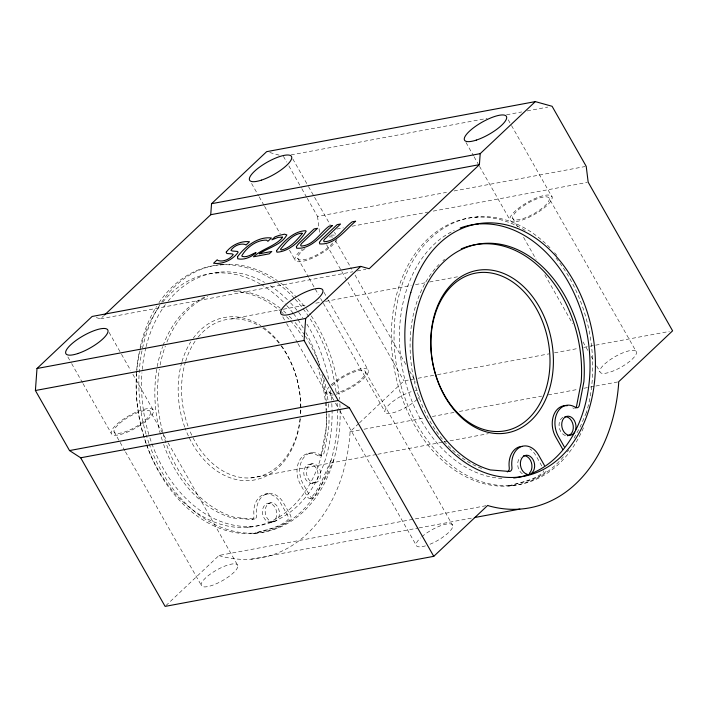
<?xml version="1.0" encoding="UTF-8"?>
<svg xmlns="http://www.w3.org/2000/svg" width="708" height="708" viewBox="0 0 708 708"><rect width="100%" height="100%" fill="white"/><g stroke="black" fill="none" stroke-linecap="round" stroke-linejoin="round"><path stroke-width="0.53" stroke-dasharray="3.54 2.66" d="M331.105 460.244C324.901 473.068 320.211 488.016 310.485 498.512A3.929 2.876 79.4 0 1 307.449 496.786L300.466 484.493A20.435 14.956 79.4 0 1 299.829 459.855A20.435 14.956 79.4 0 1 317.538 455.43A3.929 2.876 79.4 0 0 321.335 453.616L325.972 429.685A115.51 84.535 79.4 0 0 317.919 368.355M333.795 459.74L327.662 473.811L316.777 493.919L313.387 497.928L310.485 498.512M586.339 412.684L580.215 426.756L572.958 440.164M96.315 317.626L100.501 318.795L103.695 315.777M165.884 605.641L219.055 555.444L486.644 505.592M219.055 555.444L220.1 555.922A160.424 117.413 79.4 0 0 350.009 433.261L349.964 431.845L358.699 423.596M359.487 422.853L403.932 380.895L416.932 378.47M508.725 485.971C520.079 482.183 534.266 480.422 543.24 472.183A3.929 2.876 79.4 0 0 543.54 470.802M291.006 154.928L487.095 118.386M506.592 114.758L521.761 111.935M527.177 110.926L547.762 107.085M307.254 198.284L317.538 216.4L446.456 192.381M454.04 190.965L585.127 166.539M336.849 229.065L343.345 227.852M352.018 226.233L427.844 212.108M433.269 211.099L587.1 182.434M220.144 264.907L222.825 264.403M475.378 217.347L478.059 216.79M215.657 273.058L221.029 272.058M100.501 318.795L352.92 271.757M357.257 270.952L365.921 269.341M231.242 318.936L282.191 309.449M283.28 309.246L307.13 304.803M315.803 303.183L320.14 302.378M325.556 301.369L411.198 285.413M415.534 284.607L425.287 282.784M429.623 281.979L458.89 276.527M418.012 378.267L436.429 374.833M437.517 374.638L549.098 353.841M554.514 352.832L578.347 348.389M583.764 347.38L594.596 345.362M595.685 345.168L669.352 331.441M349.964 431.845L359.717 430.022M364.054 429.216L423.632 418.118M432.305 416.499L453.97 412.463M459.386 411.454L541.717 396.117M548.222 394.905L578.551 389.25M583.967 388.241L589.383 387.232M590.472 387.028L594.8 386.223M595.888 386.019L617.553 381.984M309.148 453.253L311.839 452.748M319.069 455.855L321.759 455.35M309.75 464.253L312.432 463.758M250.977 477.891L376.727 454.456M377.806 454.262L442.845 442.137M443.934 441.942L488.378 433.659M312.113 483.334A9.629 7.045 79.4 0 0 316.441 468.59A9.629 7.045 79.4 0 0 304.236 469.457A9.629 7.045 79.4 0 0 312.113 483.334L314.803 482.829A9.629 7.045 79.4 0 0 319.131 468.085A9.629 7.045 79.4 0 0 306.927 468.962A9.629 7.045 79.4 0 0 314.803 482.829M265.314 494.131L268.005 493.626M268.412 503.282L271.102 502.786M252.048 519.442L254.73 518.937M270.783 522.362A9.629 7.045 79.4 0 0 275.111 507.618A9.629 7.045 79.4 0 0 262.898 508.494A9.629 7.045 79.4 0 0 270.783 522.362L273.465 521.858A9.629 7.045 79.4 0 0 277.793 507.123A9.629 7.045 79.4 0 0 265.589 507.99A9.629 7.045 79.4 0 0 273.465 521.858M247.225 527.38L252.597 526.371M508.725 486.033C521.097 482.405 536.106 480.29 545.93 471.678A3.929 2.876 79.4 0 0 546.231 470.298M251.172 559.17L418.003 528.08M419.092 527.876L472.174 517.99M269.801 152.539L279.226 155.167M508.255 119.829L510.964 124.599M511.512 125.555L552.125 197.054A24.063 6.992 -29.6 0 1 521.849 220.161A24.063 6.992 -29.6 0 1 518.982 207.904A24.063 6.992 -29.6 0 1 552.125 197.054M549.284 198.576A20.824 6.053 -29.6 0 1 523.079 218.577A20.824 6.053 -29.6 0 1 520.592 207.966A20.824 6.053 -29.6 0 1 549.284 198.576L636.474 352.062A20.824 6.053 -29.6 0 1 610.269 372.063A20.824 6.053 -29.6 0 1 607.783 361.452A20.824 6.053 -29.6 0 1 636.474 352.062M512.689 218.17L518.132 227.764M523.584 237.357L536.115 259.42M544.833 274.775L572.63 323.698M582.985 341.92L587.888 350.557M591.153 356.31L593.879 361.107M596.605 365.903L599.88 371.656M465.979 142.476L473.555 155.822M474.095 156.778L478.971 165.353M479.511 166.309L509.84 219.701M541.788 465.979L535.903 455.633A20.435 14.956 79.4 0 0 529.85 448.837M292.785 158.928L307.945 185.62M308.484 186.576L330.149 224.702M334.486 232.33L335.565 234.242M335.433 240.543L351.788 269.314M355.053 275.076L406.277 365.248M409.551 371.001L416.092 382.515M283.421 156.335L286.669 162.061M288.837 165.876L301.289 187.797M301.838 188.753L306.706 197.328M326.592 244.756L341.3 270.642M341.84 271.598L403.932 380.895M323.999 292.342L327.786 299.015M328.326 299.971L368.408 370.514M365.558 372.036L452.757 525.522M297.749 258.225L308.644 277.403M309.192 278.368L318.458 294.67M320.636 298.511L322.813 302.351M323.361 303.307L384.94 411.702M251.579 183.478L258.624 195.868M259.163 196.824L264.04 205.409M264.58 206.355L280.279 234.003M289.492 250.207L294.909 259.748M328.963 391.639L334.955 402.188M335.504 403.153L339.318 409.861M339.867 410.826L416.154 545.125M282.793 316.892L286.05 322.618M286.59 323.565L297.422 342.637M297.962 343.584L326.123 393.161M109.059 332.388L120.979 353.363M121.519 354.319L130.723 370.523M132.892 374.337L153.468 410.56A24.063 6.992 -29.6 0 1 123.192 433.677A24.063 6.992 -29.6 0 1 120.325 421.419A24.063 6.992 -29.6 0 1 153.468 410.56M150.627 412.083A20.824 6.053 -29.6 0 1 124.422 432.084A20.824 6.053 -29.6 0 1 121.935 421.481A20.824 6.053 -29.6 0 1 150.627 412.083L167.522 441.819M168.061 442.783L237.817 565.568A20.824 6.053 -29.6 0 1 211.612 585.569A20.824 6.053 -29.6 0 1 209.126 574.967A20.824 6.053 -29.6 0 1 237.817 565.568M114.032 431.685L124.927 450.872M125.475 451.828L201.222 585.171M67.862 356.938L71.11 362.664M71.65 363.611L82.482 382.683M83.022 383.639L111.183 433.207M317.538 216.4L319.512 232.295M326.689 411.286A128.343 93.934 79.4 0 1 254.933 526.389A128.343 93.934 79.4 0 1 146.556 444.819M146.175 443.774A128.343 93.934 79.4 0 1 136.582 373.78M136.671 372.674A128.343 93.934 79.4 0 1 139.998 350.752M140.246 349.69A128.343 93.934 79.4 0 1 160.026 305.626M162.743 302.121A128.343 93.934 79.4 0 1 260.066 283.89M261.013 284.439A128.343 93.934 79.4 0 1 285.227 303.944M286.722 305.564A128.343 93.934 79.4 0 1 292.82 312.768M293.484 313.609A128.343 93.934 79.4 0 1 297.325 318.812M297.944 319.706A128.343 93.934 79.4 0 1 303.829 328.937M305.962 332.689A128.343 93.934 79.4 0 1 319.706 365.947M321.928 374.32A128.343 93.934 79.4 0 1 326.193 401.25M326.282 402.365A128.343 93.934 79.4 0 1 326.662 410.171M501.928 478.404A128.343 93.934 79.4 0 1 402.587 369.372A128.343 93.934 79.4 0 1 454.235 230.498M421.826 536.735A20.824 6.053 -29.6 0 1 452.306 524.681A20.824 6.053 -29.6 0 1 429.234 544.549M425.481 545.859A20.824 6.053 -29.6 0 1 420.499 537.921M419.8 396.48A20.824 6.053 -29.6 0 1 417.941 398.577M417.189 399.303A20.824 6.053 -29.6 0 1 392.577 412.897A20.824 6.053 -29.6 0 1 387.426 406.419A20.824 6.053 -29.6 0 1 411.144 391.701M415.162 390.648A20.824 6.053 -29.6 0 1 417.41 390.365M300.272 419.012A82.615 60.463 79.4 0 1 253.544 480.121A82.615 60.463 79.4 0 1 188.824 436.924M188.372 435.96A82.615 60.463 79.4 0 1 185.098 428.092M184.735 427.092A82.615 60.463 79.4 0 1 181.744 362.523M182.027 361.522A82.615 60.463 79.4 0 1 190.718 341.937M193.257 338.185A82.615 60.463 79.4 0 1 260.942 325.662M263.562 327.45A82.615 60.463 79.4 0 1 280.996 345.026M281.616 345.893A82.615 60.463 79.4 0 1 300.564 415.738M300.095 418.295A80.216 58.702 79.4 0 1 254.942 477.422A80.216 58.702 79.4 0 1 192.213 436.137M191.753 435.163A80.216 58.702 79.4 0 1 189.558 430.19M187.992 426.119A80.216 58.702 79.4 0 1 185.319 362.31M185.638 361.23A80.216 58.702 79.4 0 1 197.532 337.911M198.205 337.07A80.216 58.702 79.4 0 1 259.19 325.813M262.783 328.052A80.216 58.702 79.4 0 1 280.412 344.964M281.058 345.831A80.216 58.702 79.4 0 1 300.396 414.941M331.795 403.595A128.343 93.934 79.4 0 1 259.579 525.522A128.343 93.934 79.4 0 1 149.167 435.544M148.848 434.517A128.343 93.934 79.4 0 1 141.963 372.78M142.237 369.443A128.343 93.934 79.4 0 1 145.875 347.637M146.131 346.593A128.343 93.934 79.4 0 1 165.398 304.626M168.115 301.121A128.343 93.934 79.4 0 1 264.482 282.35M270.129 285.74A128.343 93.934 79.4 0 1 287.519 299.794M290.599 302.944A128.343 93.934 79.4 0 1 302.697 317.812M306.927 324.184A128.343 93.934 79.4 0 1 328.919 380.771M330.503 390.382A128.343 93.934 79.4 0 1 331.725 402.48M332.61 242.994A20.824 6.053 -29.6 0 1 304.121 259.677A20.824 6.053 -29.6 0 1 305.661 248.021M329.14 236.976A20.824 6.053 -29.6 0 1 332.751 237.118M331.875 385.887A20.824 6.053 -29.6 0 1 357.602 370.93A20.824 6.053 -29.6 0 1 362.204 378.267A20.824 6.053 -29.6 0 1 336.273 392.905M332.132 393.382A20.824 6.053 -29.6 0 1 329.22 389.719M337.096 403.1A135.555 99.217 79.4 0 1 228.64 531.168A135.555 99.217 79.4 0 1 139.237 351.681M140.122 347.433A135.555 99.217 79.4 0 1 156.556 306.405M158.973 302.705A135.555 99.217 79.4 0 1 294.448 298.404M295.209 299.236A135.555 99.217 79.4 0 1 336.327 394.312M339.849 403.702A135.555 99.217 79.4 0 1 266.217 531.602A135.555 99.217 79.4 0 1 149.344 444.447M148.981 443.42A135.555 99.217 79.4 0 1 146.317 435.084M146.007 434.031A135.555 99.217 79.4 0 1 161.043 303.113M161.654 302.201A135.555 99.217 79.4 0 1 277.297 280.598M280.757 283.085A135.555 99.217 79.4 0 1 296.369 297.086M297.891 298.732A135.555 99.217 79.4 0 1 305.467 307.803M306.13 308.67A135.555 99.217 79.4 0 1 310.635 314.971M311.255 315.901A135.555 99.217 79.4 0 1 339.539 399.294M563.347 456.872A135.617 99.262 79.4 0 1 432.048 449.916A135.617 99.262 79.4 0 1 403.339 274.952A135.617 99.262 79.4 0 1 526.31 231.144M556.028 258.128A135.617 99.262 79.4 0 1 586.383 412.711M568.674 450.022A135.617 99.262 79.4 0 1 567.382 451.793M583.454 427.844A135.617 99.262 79.4 0 1 444.5 459.404A135.617 99.262 79.4 0 1 409.003 268.04A135.617 99.262 79.4 0 1 550.072 247.862M554.568 252.703A135.617 99.262 79.4 0 1 557.346 255.951M336.902 239.313A24.063 6.992 -29.6 0 1 305.431 260.668A24.063 6.992 -29.6 0 1 302.281 249.349M330.848 235.242A24.063 6.992 -29.6 0 1 335.353 235.357M331.14 384.842A24.063 6.992 -29.6 0 1 360.177 369.001A24.063 6.992 -29.6 0 1 364.735 377.488A24.063 6.992 -29.6 0 1 336.176 394.214M333.486 394.843A24.063 6.992 -29.6 0 1 329.185 386.842M574.312 408.295A3.929 2.876 79.4 0 1 572.772 407.87M481.626 468.466A115.51 84.535 79.4 0 1 451.536 449.102M450.739 448.332A115.51 84.535 79.4 0 1 439.04 264.411M442.898 260.721A115.51 84.535 79.4 0 1 444.597 259.261M522.336 473.776A9.629 7.045 79.4 0 1 520.283 457.262M565.488 435.579A9.629 7.045 79.4 0 1 559.125 426.738A9.629 7.045 79.4 0 1 563.205 417.154M163.645 444.465A115.51 84.535 79.4 0 0 232.436 517.99L251.535 519.513A3.929 2.876 79.4 0 0 254.022 515.397A20.435 14.956 79.4 0 1 262.633 494.972A20.435 14.956 79.4 0 1 280.669 503.184L287.652 515.477A3.929 2.876 79.4 0 1 288.006 519.734C279.032 527.982 264.845 529.734 253.482 533.531C265.881 530.053 280.864 527.814 290.696 519.238A3.929 2.876 79.4 0 0 290.333 514.981L283.35 502.689A20.435 14.956 79.4 0 0 265.323 494.467A20.435 14.956 79.4 0 0 256.703 514.893A3.929 2.876 79.4 0 1 254.225 519.017L235.127 517.495A115.51 84.535 79.4 0 1 162.84 432.623M162.265 440.323A115.51 84.535 79.4 0 1 160.725 435.199M160.433 434.163A115.51 84.535 79.4 0 1 162.663 346.575M163.044 345.548A115.51 84.535 79.4 0 1 204.993 296.909M233.799 291.351A115.51 84.535 79.4 0 1 279.987 310.715M280.819 311.423A115.51 84.535 79.4 0 1 283.288 313.609M286.501 316.671A115.51 84.535 79.4 0 1 289.599 319.874M290.36 320.697A115.51 84.535 79.4 0 1 302.75 336.858M313.175 498.007A3.929 2.876 79.4 0 1 310.131 496.281L303.148 483.989A20.435 14.956 79.4 0 1 302.52 459.35A20.435 14.956 79.4 0 1 320.22 454.925A3.929 2.876 79.4 0 0 324.016 453.12L328.654 429.181A115.51 84.535 79.4 0 0 328.981 413.791M162.566 431.579A115.51 84.535 79.4 0 1 159.344 369.364M160.123 364.983A115.51 84.535 79.4 0 1 165.345 346.079M166.92 342.008A115.51 84.535 79.4 0 1 207.683 296.404M237.561 290.908A115.51 84.535 79.4 0 1 280.147 308.166M283.501 310.918A115.51 84.535 79.4 0 1 285.97 313.104M289.183 316.166A115.51 84.535 79.4 0 1 292.289 319.379M295.121 322.538A115.51 84.535 79.4 0 1 304.838 335.433M305.44 336.353A115.51 84.535 79.4 0 1 319.874 365.771M323.742 378.152A115.51 84.535 79.4 0 1 328.238 402.657M328.344 403.764A115.51 84.535 79.4 0 1 328.777 409.33"/><path stroke-width="1.06" d="M35.4 390.515L37.002 368.496L92.12 316.458L360.788 266.394L369.178 268.73L479.405 164.654L480.21 153.645L535.328 101.607L552.09 106.28L586.215 166.336L588.18 182.23L672.6 330.831L618.642 381.78L618.677 383.205A160.424 117.413 79.4 0 1 488.768 505.857L487.724 505.388L433.765 556.338L165.097 606.393L80.677 457.793L69.517 450.571L35.4 390.515L304.068 340.459L338.185 400.516L349.345 407.737L433.765 556.338M104.501 315.025L210.736 214.71L211.542 203.7L266.651 151.662L535.328 101.607M304.068 340.459L305.67 318.432L360.788 266.394M211.542 203.7L480.21 153.645M210.736 214.71L479.405 164.654M37.002 368.496L305.67 318.432M69.517 450.571L338.185 400.516M80.677 457.793L349.345 407.737M474.342 517.583L519.84 509.105M564.267 446.792L558.391 436.438A20.435 14.956 79.4 0 1 557.754 411.799A20.435 14.956 79.4 0 1 575.462 407.374A3.929 2.876 79.4 0 0 579.259 405.56L583.896 381.63A115.51 84.535 79.4 0 0 506.698 245.729A115.51 84.535 79.4 0 0 413.162 334.043A115.51 84.535 79.4 0 0 490.361 469.935L509.459 471.457A3.929 2.876 79.4 0 0 511.946 467.342A20.435 14.956 79.4 0 1 520.557 446.916A20.435 14.956 79.4 0 1 538.593 455.129L544.47 465.483M562.683 449.226L555.7 436.942A20.435 14.956 79.4 0 1 553.638 415.339A20.435 14.956 79.4 0 1 567.205 405.728M460.138 228.029A128.343 93.934 79.4 0 1 478.953 224.002M480.015 223.932A128.343 93.934 79.4 0 1 588.525 343.017A128.343 93.934 79.4 0 1 513.698 478.015M575.285 407.967A3.929 2.876 79.4 0 0 576.569 406.065L581.206 382.125A115.51 84.535 79.4 0 0 461.244 248.897M507.282 471.882A3.929 2.876 79.4 0 0 509.256 467.838A20.435 14.956 79.4 0 1 522.415 446.403M523.646 455.731A9.629 7.045 79.4 0 1 531.336 462.315A9.629 7.045 79.4 0 1 529.38 473.271M527.796 474.351A9.629 7.045 79.4 0 1 526.017 474.803M564.984 416.702A9.629 7.045 79.4 0 1 573.215 425.738A9.629 7.045 79.4 0 1 567.356 435.774M574.675 432.128A9.629 7.045 79.4 0 1 562.639 429.473A9.629 7.045 79.4 0 1 568.294 416.189A9.629 7.045 79.4 0 1 575.551 430.075M526.841 474.112A9.629 7.045 79.4 0 1 520.822 460.43A9.629 7.045 79.4 0 1 531.664 457.669A9.629 7.045 79.4 0 1 532.071 472.776M276.545 250.703L276.978 252.216C289.147 251.446 300.219 241.198 306.148 231.286L305.626 230.719C293.422 231.233 283.598 241.623 276.545 250.703M296.378 246.658L296.696 248.207C311.927 249.455 322.379 234.021 332.583 225.489L329.185 226.126C320.335 232.489 313.414 245.72 301.104 246.03L300.573 245.11L301.555 243.525L317.503 228.303L314.104 228.932L298.475 243.8L296.378 246.658M319.414 242.366L319.733 243.915C334.973 245.154 345.416 229.728 355.62 221.197L352.221 221.834C343.371 228.197 336.45 241.428 324.14 241.729L323.618 240.817L324.6 239.233L340.539 224.011L337.141 224.64L321.512 239.508L319.414 242.366M226.241 252.136L226.826 253.517L232.065 253.862L233.251 254.57C230.135 259.057 223.445 262.217 218.046 260.544L217.206 259.792L213.568 263.226C222.675 264.633 232.87 259.765 238.074 252.331L237.72 251.482L232.215 250.986L230.923 250.313C233.711 245.941 240.154 242.977 245.242 244.49L246.003 245.021L249.473 241.738C240.835 240.711 231.339 245.18 226.241 252.136M237.569 256.659L237.746 258.783C244.056 260.234 251.588 257.146 255.986 252.561C251.667 254.172 246.782 257.969 242.056 256.367L241.853 255.685C246.667 247.393 256.659 239.773 266.615 240.145L267.916 241.295L271.421 237.985C258.101 236.26 245.136 246.499 237.569 256.659M282.315 237.1L282.094 238.012C274.297 246.614 261.836 248.986 253.491 256.774L269.261 253.836L271.766 251.473L259.208 253.809C268.058 247.782 281.625 244.853 286.846 234.897L284.457 234.189L278.846 235.49L274.996 236.879L271.89 239.808L278.032 237.384L282.315 237.1M302.104 233.649C296.74 240.366 290.023 248.216 281.173 250.012L280.501 249.234C286.014 242.711 292.917 233.782 302.015 233.127L302.104 233.649M410.835 292.386A128.343 93.934 79.4 0 0 515.893 477.316A128.343 93.934 79.4 0 0 573.595 280.775A128.343 93.934 79.4 0 0 410.835 292.386M434.579 314.467A82.615 60.463 79.4 0 0 502.211 433.517A82.615 60.463 79.4 0 0 539.354 306.998A82.615 60.463 79.4 0 0 434.579 314.467M261.42 180.133A24.063 6.992 -29.6 0 0 291.696 157.017A24.063 6.992 -29.6 0 0 258.553 167.876A24.063 6.992 -29.6 0 0 261.42 180.133M476.351 140.087A24.063 6.992 -29.6 0 0 506.636 116.97A24.063 6.992 -29.6 0 0 473.484 127.829A24.063 6.992 -29.6 0 0 476.351 140.087M292.634 313.547A24.063 6.992 -29.6 0 0 322.919 290.439A24.063 6.992 -29.6 0 0 289.767 301.289A24.063 6.992 -29.6 0 0 292.634 313.547M77.703 353.593A24.063 6.992 -29.6 0 0 107.979 330.486A24.063 6.992 -29.6 0 0 74.836 341.336A24.063 6.992 -29.6 0 0 77.703 353.593M434.641 315.848A80.216 58.702 79.4 0 0 500.299 431.438A80.216 58.702 79.4 0 0 536.363 308.591A80.216 58.702 79.4 0 0 434.641 315.848"/></g></svg>
